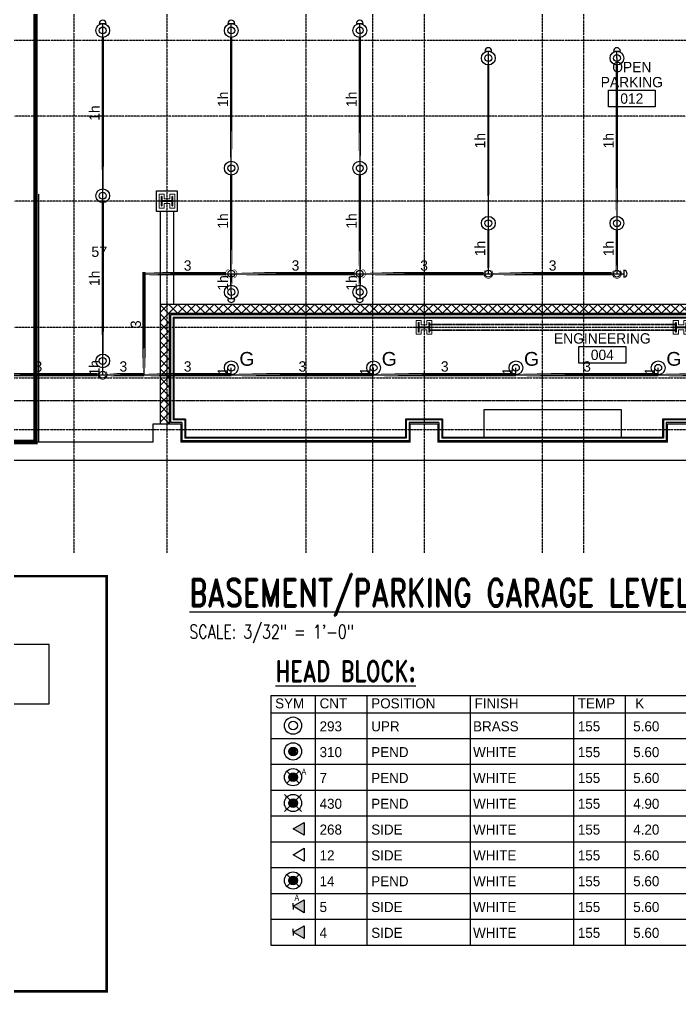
# Model space of a CAD drawing. Header units: inches. Extents: x -24247 to 247, y -491 to 2341.
# Drawn here: x -2261 to -1685, y -491 to 357 of the extents above; entities that cross this region are included whole.
import ezdxf
from ezdxf.enums import TextEntityAlignment as Align

# ---------------------------------------------------------------- set-up
doc = ezdxf.new("R2010")
doc.units = ezdxf.units.IN
doc.header["$LTSCALE"] = 0.3
doc.header["$MEASUREMENT"] = 0
for name, pattern in [('CENTER2', [1.125, 0.75, -0.125, 0.125, -0.125]), ('HIDDEN', [0.375, 0.25, -0.125]), ('HIDDEN2', [0.1875, 0.125, -0.0625]), ('PHANTOM2', [1.25, 0.625, -0.125, 0.125, -0.125, 0.125, -0.125])]:
    doc.linetypes.add(name, pattern=pattern)
for name, color, linetype in [('130451-00_X-FLR-00$0$A-Flor-Case', 8, 'Continuous'), ('A-Grid(SmallScale)', 11, 'CENTER2'), ('A-Site-Parking', 251, 'Continuous'), ('A-Site-Setback', 5, 'HIDDEN'), ('A-Tag-Rm(Scale)', 7, 'Continuous'), ('A-Wall-Full', 7, 'Continuous'), ('A-Wall-Hatch', 15, 'Continuous'), ('details', 7, 'Continuous'), ('HEADUP', 7, 'Continuous'), ('HYDR', 7, 'Continuous'), ('PIPEBL', 4, 'Continuous'), ('pipemn', 6, 'Continuous'), ('PIPESPC', 7, 'Continuous'), ('S-Foundation', 7, 'Continuous'), ('S-Structural Concrete', 4, 'Continuous'), ('S-Wall-CMU', 7, 'Continuous'), ('S-Wall-Hatch', 8, 'Continuous'), ('spk-cap', 7, 'Continuous'), ('spk-piperise', 7, 'Continuous'), ('TIDYPIPE', 7, 'Continuous')]:
    doc.layers.add(name, color=color, linetype=linetype)
for name, color, linetype, lineweight in [('A-Anno-Text', 7, 'Continuous', 25), ('A-Detl-Hatch', 1, 'Continuous', 18), ('A-Detl-Wide', 2, 'Continuous', 35), ('G-ANNO-TEXT', 7, 'Continuous', 0), ('S-Detl-Hatch', 1, 'Continuous', 18), ('S-Detl-Wide', 3, 'Continuous', 35)]:
    doc.layers.add(name, color=color, linetype=linetype, lineweight=lineweight)
doc.styles.add('Arial', font='arial.ttf')
doc.styles.add('BOLD', font='BOLD', dxfattribs={"width": 1.2})
doc.styles.add('G1DIM', font='arial.ttf')
doc.styles.add('LVR', font='lvr.shx', dxfattribs={"width": 0.8, "height": 10})
doc.styles.add('PDA1', font='ROMAND', dxfattribs={"width": 0.755})
doc.styles.add('PIPE', font='PIPE.SHX')

# ---------------------------------------------------------------- blocks, each defined once
blk = doc.blocks.new('Rm Tag')
blk.add_lwpolyline([(-0.2124, 0.0759), (0.2124, 0.0759), (0.2124, -0.0759), (-0.2124, -0.0759)], close=True)
for p in [(0, 0.2858), (0, 0.1493), (0, 0)]:
    blk.add_attdef('XXX', text='', height=0.0938).set_placement(p, align=Align.MIDDLE_CENTER)
blk = doc.blocks.new('*U19')
at = {"layer": 'A-Detl-Hatch'}
h = blk.add_hatch(dxfattribs=at)
h.set_pattern_fill('ANSI32', color=256, scale=6, style=0)
h.set_pattern_definition([(45, (0, -4.865), (-1.591, 1.591), []), (45, (1.0607, -4.865), (-1.591, 1.591), [])])
edge = h.paths.add_edge_path()
edge.add_line((3.98, -9.73), (3.98, -9.295))
edge.add_line((3.98, -9.295), (0.645, -9.295))
edge.add_arc((0.645, -8.795), 0.5, 180, 270, ccw=False)
edge.add_line((0.145, -8.795), (0.145, -0.935))
edge.add_arc((0.645, -0.935), 0.5, 90, 180, ccw=False)
edge.add_line((0.645, -0.435), (3.98, -0.435))
edge.add_line((3.98, -0.435), (3.98, 0))
edge.add_line((3.98, 0), (-3.98, 0))
edge.add_line((-3.98, 0), (-3.98, -0.435))
edge.add_line((-3.98, -0.435), (-0.645, -0.435))
edge.add_arc((-0.645, -0.935), 0.5, 0, 90, ccw=False)
edge.add_line((-0.145, -0.935), (-0.145, -8.795))
edge.add_arc((-0.645, -8.795), 0.5, -90, 0, ccw=False)
edge.add_line((-0.645, -9.295), (-3.98, -9.295))
edge.add_line((-3.98, -9.295), (-3.98, -9.73))
edge.add_line((-3.98, -9.73), (3.98, -9.73))
at = {"color": 0, "linetype": 'ByBlock'}
blk.add_lwpolyline([(3.98, -9.73), (3.98, -9.295), (0.645, -9.295, -0.4142136), (0.145, -8.795), (0.145, -0.935, -0.4142136), (0.645, -0.435), (3.98, -0.435), (3.98, 0), (-3.98, 0), (-3.98, -0.435), (-0.645, -0.435, -0.4142136), (-0.145, -0.935), (-0.145, -8.795, -0.4142136), (-0.645, -9.295), (-3.98, -9.295), (-3.98, -9.73)], format="xyb", close=True, dxfattribs=at)
blk = doc.blocks.new('W10X33')
at = {"layer": 'S-Detl-Hatch'}
blk.add_lwpolyline([(13773.78, -7310.28), (13773.78, -7305.84), (13769.95, -7305.84), (13769.95, -7300.98), (13773.78, -7300.98), (13773.78, -7296.55), (13761.82, -7296.55), (13761.82, -7300.98), (13765.66, -7300.98), (13765.66, -7305.84), (13761.82, -7305.84), (13761.82, -7310.28)], close=True, dxfattribs=at)
at = {"layer": 'A-Detl-Wide'}
blk.add_blockref('*U19', (13767.8, -7298.55), dxfattribs=at)
blk = doc.blocks.new('SPRIG1')
for radius in [6, 3]:
    blk.add_circle((0, 0), radius)
blk = doc.blocks.new('CAP')
blk.add_line((0, 3), (0, -3))
blk.add_arc((0, 0), 3, 270, 90)
blk = doc.blocks.new('rise')
blk.add_circle((0, 0), 3)
blk = doc.blocks.new('PIPESPC')
at = {"layer": 'PIPESPC', "style": 'PIPE', "width": 0.9}
blk.add_attdef('SIZE', text='', height=9, dxfattribs=at).set_placement((0, 4.02), align=Align.CENTER)
at = {"layer": 'PIPESPC', "style": 'PIPE', "flags": 1}
blk.add_attdef('SCHED', (25.3, 3.89), '', height=9, dxfattribs=at)
blk = doc.blocks.new('TIDYRUN')
at = {"const_width": 0.5}
blk.add_lwpolyline([(-2.83, 2.83, -2.414214), (-2.83, -2.83, -1.737895)], format="xyb", dxfattribs=at)
blk = doc.blocks.new('TIDYDROP')
at = {"const_width": 0.5}
for points in [[(-2.18, 3.82, 0.737034), (-2.18, -3.82)], [(2.18, 3.82, -0.737034), (2.18, -3.82)]]:
    blk.add_lwpolyline(points, format="xyb", dxfattribs=at)
blk = doc.blocks.new('HYDRAULIC-PLAKARD')
for p, q in [((167.64, 281.74), (-139.25, 281.74)), ((-139.25, 234.36), (-139.25, 281.74)), ((167.64, 234.36), (167.64, 281.74)), ((-139.25, 234.36), (167.64, 234.36)), ((11.35, 56.21), (78.96, 56.21))]:
    blk.add_line(p, q)
at = {"const_width": 2}
blk.add_lwpolyline([(-189.92, 336.33), (213.65, 336.33), (213.65, 4.81), (-189.92, 4.81)], close=True, dxfattribs=at)
at = {"style": 'BOLD'}
blk.add_text('HYDRAULIC DESIGN CRITERIA', height=12, dxfattribs=at).set_placement((-105.59, 295.41))
at = {"style": 'LVR', "width": 0.8}
for s, p in [('REMOTE AREA LOCATION:', (-113.49, 254.78)), ('HAZARD DESCRIPTION:', (-147.77, 194.99)), ('CALCULATED DENSITY:', (-149.16, 179.02)), ('     GPM/SF', (14.7, 179.02)), ('DESIGN AREA:', (-97.12, 163.18)), ('    SF', (21.52, 162.84)), ('MAX. AREA PER HEAD:', (-148.88, 132.89)), ('    SF', (21.52, 133.25)), ('# OF HEADS FLOWING:', (-153.16, 117.45)), ('K-FACTOR:', (-77.2, 102.49)), ('SPRINKLER DEMAND:', (-135.93, 77.84)), ('    GPM', (16.36, 77.84)), ('HOSE ALLOWANCE:', (-127.36, 62.7)), ('    GPM', (15.85, 62.02)), ('TOTAL SYSTEM DEMAND:', (-164.25, 46.56)), ('    GPM  W/    PSI REQUIRED ', (19.75, 45.21)), ('AT THE ', (17.2, 31.97))]:
    blk.add_text(s, height=8, dxfattribs=at).set_placement(p)
for tag, p in [('___________', (44.43, 254.66)), ('__', (20.25, 193.81)), ('.__', (19.5, 178.31)), ('____', (19.5, 162.68)), ('__', (18.75, 132.31)), ('__', (19.07, 118.27)), ('__', (19.5, 101.93)), ('___', (16.38, 77.06)), ('___', (16.91, 61.27)), ('____', (16.5, 45.18)), ('__', (99.02, 45.63)), ('____', (70.2, 31.82))]:
    blk.add_attdef(tag, p, '', height=8, dxfattribs=at)

msp = doc.modelspace()

# ---------------------------------------------------------------- hatches: boundary and pattern name
at = {"layer": 'S-Wall-Hatch'}
h = msp.add_hatch(dxfattribs=at)
h.set_pattern_fill('ANSI37', color=256, scale=45, style=0)
h.set_pattern_definition([(45, (315.5006, 9197.75), (-3.9774756, 3.9774756), []), (135, (315.5006, 9197.75), (-3.9774756, -3.9774756), [])])
h.paths.add_polyline_path([(-2130, 101), (-1546, 101), (-1546, 85), (-1538, 85), (-1538, 109), (-2138, 109), (-2138, 25), (-2130, 25)])
h.paths.add_polyline_path([(-2130, 25), (-2138, 25), (-2138, 5), (-2130, 5)])
h.paths.add_polyline_path([(-1538, 9), (-1546, 9), (-1546, -11), (-1538, -11)])

# ---------------------------------------------------------------- linework, layer by layer
at = {"layer": '130451-00_X-FLR-00$0$A-Flor-Case'}
msp.add_lwpolyline([(-1856, 17.12), (-1856, -6.88), (-1736, -6.88), (-1736, 17.12)], close=True, dxfattribs=at)
at = {"layer": 'A-Grid(SmallScale)'}
for p, q in [((-2213, 1771.74), (-2213, -107.53)), ((-2132, 1771.74), (-2132, -107.53)), ((-2011, 1771.74), (-2011, -107.53)), ((-1953, 1771.74), (-1953, -107.53)), ((-1908, 1771.74), (-1908, -107.53)), ((-1805, 1771.74), (-1805, -107.53)), ((-1769, 1753.38), (-1769, -107.53)), ((226, 339), (-3565.19, 339)), ((228, 273), (-3580, 273)), ((228, 199), (-3580, 199)), ((228, 89), (-3580, 89)), ((-3580, 45), (228, 45)), ((-3580, 0), (228, 0))]:
    msp.add_line(p, q, dxfattribs=at)
at = {"layer": 'A-Site-Parking'}
msp.add_line((-2244, 205), (-2244, -11), dxfattribs=at)
for points in [[(-2138, 190), (-2138, 109)], [(-2126, 109), (-2126, 190)]]:
    msp.add_lwpolyline(points, dxfattribs=at)
at = {"layer": 'A-Site-Setback'}
msp.add_lwpolyline([(-3368, 1467.95), (-92.22, 857.37, 0.002374), (40, 833.37), (40, 25), (-2900, 25, 0.00067), (-2984.09, 24.89, 0.001041), (-3368, 23.49), (-3368, 827.74), (-3368, 1467.95)], format="xyb", dxfattribs=at)
at = {"layer": 'A-Wall-Full'}
for p, q in [((-1550.13, 96.88), (-2125.88, 96.88)), ((-2125.88, 96.88), (-2125.88, 9.12)), ((-2115.88, 9.12), (-2125.88, 9.12)), ((-2115.88, 9.12), (-2115.88, -6.88)), ((-1891.88, 9.12), (-1924.13, 9.12)), ((-1924.13, 9.12), (-1924.13, -6.88)), ((-1891.88, 9.12), (-1891.88, -6.88)), ((-1667.88, 9.12), (-1700.13, 9.12)), ((-1700.13, 9.12), (-1700.13, -6.88)), ((-1924.13, -6.88), (-2115.88, -6.88)), ((-1700.13, -6.88), (-1891.88, -6.88))]:
    msp.add_line(p, q, dxfattribs=at)
at = {"layer": 'A-Wall-Hatch'}
for p, q in [((-1547, 100), (-2129, 100)), ((-2129, 100), (-2129, 6)), ((-1549.5, 97.5), (-2126.5, 97.5)), ((-2126.5, 97.5), (-2126.5, 8.5)), ((-2116.5, 8.5), (-2126.5, 8.5)), ((-2116.5, 8.5), (-2116.5, -7.5)), ((-1892.5, 8.5), (-1923.5, 8.5)), ((-1923.5, 8.5), (-1923.5, -7.5)), ((-1892.5, 8.5), (-1892.5, -7.5)), ((-1668.5, 8.5), (-1699.5, 8.5)), ((-1699.5, 8.5), (-1699.5, -7.5)), ((-2119, 6), (-2129, 6)), ((-2119, 6), (-2119, -10)), ((-1895, 6), (-1921, 6)), ((-1921, 6), (-1921, -10)), ((-1895, 6), (-1895, -10)), ((-1671, 6), (-1697, 6)), ((-1697, 6), (-1697, -10)), ((-1923.5, -7.5), (-2116.5, -7.5)), ((-1699.5, -7.5), (-1892.5, -7.5)), ((-1921, -10), (-2119, -10)), ((-1697, -10), (-1895, -10))]:
    msp.add_line(p, q, dxfattribs=at)
at = {"layer": 'details'}
for p, q in [((-2041.53, -231.83), (-1621.53, -231.83)), ((-2041.53, -231.83), (-2041.53, -246.83)), ((-2002.78, -231.83), (-2002.78, -246.83)), ((-1957.78, -231.83), (-1957.78, -246.83)), ((-1867.78, -231.83), (-1867.78, -246.83)), ((-1777.78, -231.83), (-1777.78, -246.83)), ((-1732.78, -231.83), (-1732.78, -246.83)), ((-2041.53, -246.83), (-1621.53, -246.83)), ((-2041.53, -246.83), (-2041.53, -269.33)), ((-2002.78, -246.83), (-2002.78, -269.33)), ((-1957.78, -246.83), (-1957.78, -269.33)), ((-1867.78, -246.83), (-1867.78, -269.33)), ((-1777.78, -246.83), (-1777.78, -269.33)), ((-1732.78, -246.83), (-1732.78, -269.33)), ((-2041.53, -269.33), (-1621.53, -269.33)), ((-2041.53, -269.33), (-2041.53, -291.83)), ((-2002.78, -269.33), (-2002.78, -291.83)), ((-1957.78, -269.33), (-1957.78, -291.83)), ((-1867.78, -269.33), (-1867.78, -291.83)), ((-1777.78, -269.33), (-1777.78, -291.83)), ((-1732.78, -269.33), (-1732.78, -291.83)), ((-2041.53, -291.83), (-1621.53, -291.83)), ((-2041.53, -291.83), (-2041.53, -314.33)), ((-2002.78, -291.83), (-2002.78, -314.33)), ((-1957.78, -291.83), (-1957.78, -314.33)), ((-1867.78, -291.83), (-1867.78, -314.33)), ((-1777.78, -291.83), (-1777.78, -314.33)), ((-1732.78, -291.83), (-1732.78, -314.33)), ((-2016.85, -308.38), (-2027.46, -297.78)), ((-2027.46, -308.38), (-2016.85, -297.78)), ((-2041.53, -314.33), (-1621.53, -314.33)), ((-2041.53, -314.33), (-2041.53, -336.83)), ((-2029.66, -333.08), (-2014.66, -318.08)), ((-2014.66, -333.08), (-2029.66, -318.08)), ((-2002.78, -314.33), (-2002.78, -336.83)), ((-1957.78, -314.33), (-1957.78, -336.83)), ((-1867.78, -314.33), (-1867.78, -336.83)), ((-1777.78, -314.33), (-1777.78, -336.83)), ((-1732.78, -314.33), (-1732.78, -336.83)), ((-2041.53, -336.83), (-1621.53, -336.83)), ((-2041.53, -336.83), (-2041.53, -359.33)), ((-2002.78, -336.83), (-2002.78, -359.33)), ((-1957.78, -336.83), (-1957.78, -359.33)), ((-1867.78, -336.83), (-1867.78, -359.33)), ((-1777.78, -336.83), (-1777.78, -359.33)), ((-1732.78, -336.83), (-1732.78, -359.33)), ((-2022.16, -348.08), (-2012.42, -342.45)), ((-2012.42, -342.45), (-2012.42, -353.7)), ((-2012.42, -353.7), (-2022.16, -348.08)), ((-2041.53, -359.33), (-1621.53, -359.33)), ((-2041.53, -359.33), (-2041.53, -381.83)), ((-2002.78, -359.33), (-2002.78, -381.83)), ((-1957.78, -359.33), (-1957.78, -381.83)), ((-1867.78, -359.33), (-1867.78, -381.83)), ((-1777.78, -359.33), (-1777.78, -381.83)), ((-1732.78, -359.33), (-1732.78, -381.83)), ((-2022.16, -370.58), (-2012.42, -364.95)), ((-2012.42, -376.2), (-2022.16, -370.58)), ((-2012.42, -364.95), (-2012.42, -376.2)), ((-2041.53, -381.83), (-1621.53, -381.83)), ((-2041.53, -381.83), (-2041.53, -404.33)), ((-2027.46, -398.38), (-2016.85, -387.78)), ((-2016.85, -398.38), (-2027.46, -387.78)), ((-2002.78, -381.83), (-2002.78, -404.33)), ((-1957.78, -381.83), (-1957.78, -404.33)), ((-1867.78, -381.83), (-1867.78, -404.33)), ((-1777.78, -381.83), (-1777.78, -404.33)), ((-1732.78, -381.83), (-1732.78, -404.33)), ((-2041.53, -404.33), (-1621.53, -404.33)), ((-2041.53, -404.33), (-2041.53, -426.83)), ((-2002.78, -404.33), (-2002.78, -426.83)), ((-1957.78, -404.33), (-1957.78, -426.83)), ((-1867.78, -404.33), (-1867.78, -426.83)), ((-1777.78, -404.33), (-1777.78, -426.83)), ((-1732.78, -404.33), (-1732.78, -426.83)), ((-2022.16, -415.58), (-2012.42, -409.95)), ((-2022.16, -415.58), (-2022.16, -412.78)), ((-2012.42, -409.95), (-2012.42, -421.2)), ((-2022.16, -415.58), (-2022.16, -418.38)), ((-2012.42, -421.2), (-2022.16, -415.58)), ((-2041.53, -426.83), (-1621.53, -426.83)), ((-2041.53, -426.83), (-2041.53, -449.33)), ((-2022.16, -438.08), (-2012.42, -432.45)), ((-2012.42, -432.45), (-2012.42, -443.7)), ((-2002.78, -426.83), (-2002.78, -449.33)), ((-1957.78, -426.83), (-1957.78, -449.33)), ((-1867.78, -426.83), (-1867.78, -449.33)), ((-1777.78, -426.83), (-1777.78, -449.33)), ((-1732.78, -426.83), (-1732.78, -449.33)), ((-2022.16, -438.08), (-2022.16, -435.28)), ((-2022.16, -438.08), (-2022.16, -440.88)), ((-2012.42, -443.7), (-2022.16, -438.08)), ((-2041.53, -449.33), (-1621.53, -449.33))]:
    msp.add_line(p, q, dxfattribs=at)
for centre, radius in [((-2022.16, -258.08), 7.5), ((-2022.16, -258.08), 3.75), ((-2022.16, -280.58), 7.5), ((-2022.16, -280.58), 3.75), ((-2022.16, -303.08), 7.5), ((-2022.16, -303.08), 3.75), ((-2022.16, -325.58), 7.5), ((-2022.16, -325.58), 3.75), ((-2022.16, -393.08), 7.5), ((-2022.16, -393.08), 3.75)]:
    msp.add_circle(centre, radius, dxfattribs=at)
for points in [[(-2022.14, -276.86), (-2025.33, -282.57), (-2025.43, -278.88)], [(-2022.14, -276.86), (-2025.28, -282.57), (-2019.01, -282.57)], [(-2019.01, -282.57), (-2022.14, -276.86), (-2018.9, -278.74)], [(-2019.01, -282.57), (-2025.33, -282.57), (-2022.14, -284.3)], [(-2022.16, -303.08), (-2025.91, -303.08), (-2024.76, -300.49)], [(-2022.16, -303.08), (-2025.91, -303.08), (-2024.76, -305.66)], [(-2022.16, -303.08), (-2022.16, -299.33), (-2024.81, -300.4)], [(-2022.16, -303.08), (-2022.16, -306.83), (-2024.81, -305.76)], [(-2022.16, -303.08), (-2022.16, -299.33), (-2019.51, -300.4)], [(-2022.16, -303.08), (-2018.41, -303.08), (-2019.56, -300.49)], [(-2022.16, -303.08), (-2022.16, -306.83), (-2019.51, -305.76)], [(-2022.16, -303.08), (-2018.41, -303.08), (-2019.56, -305.66)], [(-2022.16, -325.58), (-2022.16, -321.83), (-2024.81, -322.9)], [(-2022.16, -325.58), (-2022.16, -321.83), (-2019.51, -322.9)], [(-2022.16, -325.58), (-2025.91, -325.58), (-2024.76, -322.99)], [(-2022.16, -325.58), (-2025.91, -325.58), (-2024.76, -328.16)], [(-2022.16, -325.58), (-2022.16, -329.33), (-2024.81, -328.26)], [(-2022.16, -325.58), (-2018.41, -325.58), (-2019.56, -322.99)], [(-2022.16, -325.58), (-2018.41, -325.58), (-2019.56, -328.16)], [(-2022.16, -325.58), (-2022.16, -329.33), (-2019.51, -328.26)], [(-2012.42, -353.7), (-2022.16, -348.08), (-2012.42, -342.45)], [(-2022.16, -393.08), (-2022.16, -389.33), (-2024.81, -390.4)], [(-2022.16, -393.08), (-2022.16, -389.33), (-2019.51, -390.4)], [(-2022.16, -393.08), (-2025.91, -393.08), (-2024.76, -390.49)], [(-2022.16, -393.08), (-2025.91, -393.08), (-2024.76, -395.66)], [(-2022.16, -393.08), (-2022.16, -396.83), (-2024.81, -395.76)], [(-2022.16, -393.08), (-2018.41, -393.08), (-2019.56, -390.49)], [(-2022.16, -393.08), (-2018.41, -393.08), (-2019.56, -395.66)], [(-2022.16, -393.08), (-2022.16, -396.83), (-2019.51, -395.76)], [(-2012.42, -421.2), (-2022.16, -415.58), (-2012.42, -409.95)], [(-2012.42, -443.7), (-2022.16, -438.08), (-2012.42, -432.45)]]:
    msp.add_solid(points, dxfattribs=at)
at = {"layer": 'HYDR', "linetype": 'PHANTOM2', "const_width": 4}
msp.add_lwpolyline([(-2848.37, -11), (-2848.37, 208), (-2861, 208), (-2861, 500.82), (-2736, 500.82), (-2734, 456.87), (-2334, 457), (-2334, 431.35), (-2246.54, 431.35), (-2246.53, -11), (-2848.37, -11)], dxfattribs=at)
at = {"layer": 'PIPEBL', "color": 1}
for p, q in [((-2188, 347.74), (-2188, 353.74)), ((-2188, 203.74), (-2188, 347.74)), ((-2076, 347.74), (-2076, 353.74)), ((-2076, 227.74), (-2076, 347.74)), ((-1964, 347.74), (-1964, 353.74)), ((-1964, 347.74), (-1964, 227.74)), ((-1852, 323.74), (-1852, 329.74)), ((-1852, 179.74), (-1852, 323.74)), ((-1740, 323.74), (-1740, 329.74)), ((-1740, 323.74), (-1740, 179.74)), ((-2076, 135.74), (-2076, 227.74)), ((-1964, 227.74), (-1964, 135.74)), ((-2188, 59.74), (-2188, 203.74)), ((-1852, 135.74), (-1852, 179.74)), ((-1740, 179.74), (-1740, 135.74)), ((-2076, 119.74), (-2076, 135.74)), ((-1964, 135.74), (-1964, 119.74)), ((-2076, 119.74), (-2076, 113.74)), ((-1964, 119.74), (-1964, 113.74)), ((-2188, 47.74), (-2188, 59.74)), ((-2076, 47.74), (-2076, 53.74)), ((-1952, 47.74), (-1952, 53.74)), ((-1828, 47.74), (-1828, 53.74)), ((-1704, 47.74), (-1704, 53.74))]:
    msp.add_line(p, q, dxfattribs=at)
at = {"layer": 'pipemn', "color": 1}
for p, q in [((-2152, 47.74), (-2152, 135.74)), ((-2152, 135.74), (-2076, 135.74)), ((-2076, 135.74), (-1964, 135.74)), ((-1964, 135.74), (-1852, 135.74)), ((-1852, 135.74), (-1740, 135.74)), ((-1740, 135.74), (-1734, 135.74)), ((-2300, 47.74), (-2188, 47.74)), ((-2188, 47.74), (-2152, 47.74)), ((-2152, 47.74), (-2076, 47.74)), ((-2076, 47.74), (-1952, 47.74)), ((-1952, 47.74), (-1828, 47.74)), ((-1828, 47.74), (-1704, 47.74)), ((-1704, 47.74), (-1580, 47.74))]:
    msp.add_line(p, q, dxfattribs=at)
at = {"layer": 'S-Detl-Wide', "linetype": 'HIDDEN2'}
for p, q in [((-1688.87, 91.5), (-1903.14, 91.5)), ((-1688.87, 86.5), (-1903.14, 86.5))]:
    msp.add_line(p, q, dxfattribs=at)
at = {"layer": 'S-Foundation'}
for p, q in [((-2144, -11), (-2344, -11)), ((-1920, -11), (-2120, -11)), ((-1696, -11), (-1896, -11)), ((15.5, -27), (-3363.5, -27))]:
    msp.add_line(p, q, dxfattribs=at)
for points in [[(-2144, -11), (-2144, 5), (-2120, 5), (-2120, -11)], [(-1920, -11), (-1920, 5), (-1896, 5), (-1896, -11)], [(-1696, -11), (-1696, 5), (-1672, 5), (-1672, -11)]]:
    msp.add_lwpolyline(points, dxfattribs=at)
at = {"layer": 'S-Structural Concrete'}
msp.add_lwpolyline([(-2141, 208), (-2123, 208), (-2123, 190), (-2141, 190)], close=True, dxfattribs=at)
at = {"layer": 'S-Wall-CMU'}
for p, q in [((-1538, 109), (-2138, 109)), ((-2138, 109), (-2138, 5)), ((-1546, 101), (-2130, 101)), ((-2130, 101), (-2130, 5))]:
    msp.add_line(p, q, dxfattribs=at)
at = {"layer": 'TIDYPIPE', "color": 7}
for points, const_width in [([(-2188, 209.74), (-2188, 341.74)], 2), ([(-2076, 233.74), (-2076, 341.74)], 2), ([(-1964, 233.74), (-1964, 341.74)], 2), ([(-1852, 185.74), (-1852, 317.74)], 2), ([(-1740, 185.74), (-1740, 317.74)], 2), ([(-2076, 135.74), (-2076, 221.74)], 2), ([(-1964, 135.74), (-1964, 221.74)], 2), ([(-2188, 65.74), (-2188, 197.74)], 2), ([(-1852, 135.74), (-1852, 173.74)], 2), ([(-1740, 135.74), (-1740, 173.74)], 2), ([(-2153.5, 135.74), (-2080.5, 135.74)], 3), ([(-2152, 47.74), (-2152, 137.24)], 3), ([(-2076, 125.74), (-2076, 135.74)], 2), ([(-2071.5, 135.74), (-1968.5, 135.74)], 3), ([(-1964, 125.74), (-1964, 135.74)], 2), ([(-1959.5, 135.74), (-1856.5, 135.74)], 3), ([(-1847.5, 135.74), (-1744.5, 135.74)], 3), ([(-2295.5, 47.74), (-2192.5, 47.74)], 3), ([(-2183.5, 47.74), (-2152, 47.74)], 3), ([(-2152, 47.74), (-2076, 47.74)], 3), ([(-2076, 47.74), (-1952, 47.74)], 3), ([(-1952, 47.74), (-1828, 47.74)], 3), ([(-1828, 47.74), (-1704, 47.74)], 3), ([(-1704, 47.74), (-1580, 47.74)], 3)]:
    msp.add_lwpolyline(points, close=True, dxfattribs=dict(at, const_width=const_width))

# ---------------------------------------------------------------- block references
at = {"rotation": 90}
for p in [(-9435.41, -13568.8), (-9211.41, -13678.8), (-8987.41, -13678.8)]:
    msp.add_blockref('W10X33', p, dxfattribs=at)
at = {"layer": 'A-Tag-Rm(Scale)'}
ref = msp.add_blockref('Rm Tag', (-1727, 288.41), dxfattribs=dict(at, xscale=96, yscale=96, zscale=96))
ref.add_attrib('XXX', 'OPEN', dxfattribs={"layer": '0', "height": 9}).set_placement((-1727, 315.85), align=Align.MIDDLE_CENTER)
ref.add_attrib('XXX', 'PARKING', dxfattribs={"layer": '0', "height": 9}).set_placement((-1727, 302.74), align=Align.MIDDLE_CENTER)
ref.add_attrib('XXX', '012', dxfattribs={"layer": '0', "height": 9}).set_placement((-1727, 288.41), align=Align.MIDDLE_CENTER)
ref = msp.add_blockref('Rm Tag', (-1752.68, 65.05), dxfattribs=dict(at, xscale=96, yscale=96, zscale=96))
ref.add_attrib('XXX', 'ENGINEERING', dxfattribs={"layer": '0', "height": 9}).set_placement((-1752.68, 79.38), align=Align.MIDDLE_CENTER)
ref.add_attrib('XXX', '004', dxfattribs={"layer": '0', "height": 9}).set_placement((-1752.68, 65.05), align=Align.MIDDLE_CENTER)
at = {"layer": 'details', "ltscale": 2}
ref = msp.add_blockref('HYDRAULIC-PLAKARD', (-2417.72, -494.89), dxfattribs=dict(at, xscale=1.091474999999264, yscale=1.091474999999264, zscale=1.091474999999264))
ref.add_attrib('____', 'BASE OF RISER', (-2341.09, -460.16), dxfattribs={"layer": '0', "height": 8.7318, "style": 'LVR', "width": 0.8})
ref.add_attrib('__', '23', (-2396.9, -365.81), dxfattribs={"layer": '0', "height": 8.732, "style": 'LVR', "width": 0.8})
ref.add_attrib('__', '5.60', (-2396.43, -383.64), dxfattribs={"layer": '0', "height": 8.732, "style": 'LVR', "width": 0.8})
ref.add_attrib('____', '656', (-2399.71, -445.58), dxfattribs={"layer": '0', "height": 8.732, "style": 'LVR', "width": 0.8})
ref.add_attrib('___', '250', (-2399.26, -428.02), dxfattribs={"layer": '0', "height": 8.732, "style": 'LVR', "width": 0.8})
ref.add_attrib('___', '406', (-2399.84, -410.79), dxfattribs={"layer": '0', "height": 8.732, "style": 'LVR', "width": 0.8})
ref.add_attrib('__', '66.4', (-2323.53, -445.3), dxfattribs={"layer": '0', "height": 8.732, "style": 'LVR', "width": 0.8})
ref.add_attrib('___________', ' REMOTE AREA #4', (-2393.97, -216.94), dxfattribs={"layer": '0', "height": 8.7318, "style": 'LVR', "width": 0.8})
ref.add_attrib('__', '110', (-2397.25, -350.48), dxfattribs={"layer": '0', "height": 8.732, "style": 'LVR', "width": 0.8})
ref.add_attrib('____', '1950', (-2396.43, -317.33), dxfattribs={"layer": '0', "height": 8.732, "style": 'LVR', "width": 0.8})
ref.add_attrib('.__', '.15', (-2396.43, -300.27), dxfattribs={"layer": '0', "height": 8.732, "style": 'LVR', "width": 0.8})
ref.add_attrib('__', 'ORD.HAZ.GR1', (-2395.61, -283.36), dxfattribs={"layer": '0', "height": 8.7318, "style": 'LVR', "width": 0.8})
at = {"layer": 'HEADUP'}
for p in [(-2188, 347.74), (-2076, 347.74), (-1964, 347.74), (-1852, 323.74), (-1740, 323.74), (-2076, 227.74), (-1964, 227.74), (-2188, 203.74), (-1852, 179.74), (-1740, 179.74), (-2076, 119.74), (-1964, 119.74), (-2188, 59.74), (-2076, 53.74), (-1952, 53.74), (-1828, 53.74), (-1704, 53.74)]:
    msp.add_blockref('SPRIG1', p, dxfattribs=at)
at = {"layer": 'PIPESPC'}
ref = msp.add_blockref('PIPESPC', (-2076, 287.74), dxfattribs=dict(at, rotation=90))
ref.add_attrib('SIZE', '1h', dxfattribs={"color": 0, "height": 9, "rotation": 90, "style": 'PIPE'}).set_placement((-2076, 287.74), align=Align.BOTTOM_CENTER)
ref = msp.add_blockref('PIPESPC', (-1964, 287.74), dxfattribs=dict(at, rotation=90))
ref.add_attrib('SIZE', '1h', dxfattribs={"color": 0, "height": 9, "rotation": 90, "style": 'PIPE'}).set_placement((-1964, 287.74), align=Align.BOTTOM_CENTER)
ref = msp.add_blockref('PIPESPC', (-2188, 275.74), dxfattribs=dict(at, rotation=90))
ref.add_attrib('SIZE', '1h', dxfattribs={"color": 0, "height": 9, "rotation": 90, "style": 'PIPE'}).set_placement((-2188, 275.74), align=Align.BOTTOM_CENTER)
ref = msp.add_blockref('PIPESPC', (-1852, 251.74), dxfattribs=dict(at, rotation=90))
ref.add_attrib('SIZE', '1h', dxfattribs={"color": 0, "height": 9, "rotation": 90, "style": 'PIPE'}).set_placement((-1852, 251.74), align=Align.BOTTOM_CENTER)
ref = msp.add_blockref('PIPESPC', (-1740, 251.74), dxfattribs=dict(at, rotation=90))
ref.add_attrib('SIZE', '1h', dxfattribs={"color": 0, "height": 9, "rotation": 90, "style": 'PIPE'}).set_placement((-1740, 251.74), align=Align.BOTTOM_CENTER)
ref = msp.add_blockref('PIPESPC', (-2076, 181.74), dxfattribs=dict(at, rotation=90))
ref.add_attrib('SIZE', '1h', dxfattribs={"color": 0, "height": 9, "rotation": 90, "style": 'PIPE'}).set_placement((-2076, 181.74), align=Align.BOTTOM_CENTER)
ref = msp.add_blockref('PIPESPC', (-1964, 181.74), dxfattribs=dict(at, rotation=90))
ref.add_attrib('SIZE', '1h', dxfattribs={"color": 0, "height": 9, "rotation": 90, "style": 'PIPE'}).set_placement((-1964, 181.74), align=Align.BOTTOM_CENTER)
ref = msp.add_blockref('PIPESPC', (-1852, 157.74), dxfattribs=dict(at, rotation=90))
ref.add_attrib('SIZE', '1h', dxfattribs={"color": 0, "height": 9, "rotation": 90, "style": 'PIPE'}).set_placement((-1852, 157.74), align=Align.BOTTOM_CENTER)
ref = msp.add_blockref('PIPESPC', (-1740, 157.74), dxfattribs=dict(at, rotation=90))
ref.add_attrib('SIZE', '1h', dxfattribs={"color": 0, "height": 9, "rotation": 90, "style": 'PIPE'}).set_placement((-1740, 157.74), align=Align.BOTTOM_CENTER)
ref = msp.add_blockref('PIPESPC', (-2114, 135.74), dxfattribs=at)
ref.add_attrib('SIZE', '3', dxfattribs={"color": 0, "height": 9, "style": 'PIPE'}).set_placement((-2114, 135.74), align=Align.BOTTOM_CENTER)
ref = msp.add_blockref('PIPESPC', (-2020, 135.74), dxfattribs=at)
ref.add_attrib('SIZE', '3', dxfattribs={"color": 0, "height": 9, "style": 'PIPE'}).set_placement((-2020, 135.74), align=Align.BOTTOM_CENTER)
ref = msp.add_blockref('PIPESPC', (-1908, 135.74), dxfattribs=at)
ref.add_attrib('SIZE', '3', dxfattribs={"color": 0, "height": 9, "style": 'PIPE'}).set_placement((-1908, 135.74), align=Align.BOTTOM_CENTER)
ref = msp.add_blockref('PIPESPC', (-1796, 135.74), dxfattribs=at)
ref.add_attrib('SIZE', '3', dxfattribs={"color": 0, "height": 9, "style": 'PIPE'}).set_placement((-1796, 135.74), align=Align.BOTTOM_CENTER)
ref = msp.add_blockref('PIPESPC', (-2188, 131.74), dxfattribs=dict(at, rotation=90))
ref.add_attrib('SIZE', '1h', dxfattribs={"color": 0, "height": 9, "rotation": 90, "style": 'PIPE'}).set_placement((-2188, 131.74), align=Align.BOTTOM_CENTER)
ref = msp.add_blockref('PIPESPC', (-2076, 127.74), dxfattribs=dict(at, rotation=90))
ref.add_attrib('SIZE', '1h', dxfattribs={"color": 0, "height": 9, "rotation": 90, "style": 'PIPE'}).set_placement((-2076, 127.74), align=Align.BOTTOM_CENTER)
ref = msp.add_blockref('PIPESPC', (-1964, 127.74), dxfattribs=dict(at, rotation=90))
ref.add_attrib('SIZE', '1h', dxfattribs={"color": 0, "height": 9, "rotation": 90, "style": 'PIPE'}).set_placement((-1964, 127.74), align=Align.BOTTOM_CENTER)
ref = msp.add_blockref('PIPESPC', (-2152, 91.74), dxfattribs=dict(at, rotation=90))
ref.add_attrib('SIZE', '3', dxfattribs={"color": 0, "height": 9, "rotation": 90, "style": 'PIPE'}).set_placement((-2152, 91.74), align=Align.BOTTOM_CENTER)
ref = msp.add_blockref('PIPESPC', (-2244, 47.74), dxfattribs=at)
ref.add_attrib('SIZE', '3', dxfattribs={"color": 0, "height": 9, "style": 'PIPE'}).set_placement((-2244, 47.74), align=Align.BOTTOM_CENTER)
ref = msp.add_blockref('PIPESPC', (-2188, 53.74), dxfattribs=dict(at, rotation=90))
ref.add_attrib('SIZE', '1h', dxfattribs={"color": 0, "height": 9, "rotation": 90, "style": 'PIPE'}).set_placement((-2188, 53.74), align=Align.BOTTOM_CENTER)
ref = msp.add_blockref('PIPESPC', (-2170, 47.74), dxfattribs=at)
ref.add_attrib('SIZE', '3', dxfattribs={"color": 0, "height": 9, "style": 'PIPE'}).set_placement((-2170, 47.74), align=Align.BOTTOM_CENTER)
ref = msp.add_blockref('PIPESPC', (-2114, 47.74), dxfattribs=at)
ref.add_attrib('SIZE', '3', dxfattribs={"color": 0, "height": 9, "style": 'PIPE'}).set_placement((-2114, 47.74), align=Align.BOTTOM_CENTER)
ref = msp.add_blockref('PIPESPC', (-2014, 47.74), dxfattribs=at)
ref.add_attrib('SIZE', '3', dxfattribs={"color": 0, "height": 9, "style": 'PIPE'}).set_placement((-2014, 47.74), align=Align.BOTTOM_CENTER)
ref = msp.add_blockref('PIPESPC', (-1890, 47.74), dxfattribs=at)
ref.add_attrib('SIZE', '3', dxfattribs={"color": 0, "height": 9, "style": 'PIPE'}).set_placement((-1890, 47.74), align=Align.BOTTOM_CENTER)
ref = msp.add_blockref('PIPESPC', (-1766, 47.74), dxfattribs=at)
ref.add_attrib('SIZE', '3', dxfattribs={"color": 0, "height": 9, "style": 'PIPE'}).set_placement((-1766, 47.74), align=Align.BOTTOM_CENTER)
ref = msp.add_blockref('PIPESPC', (-2076, 50.74), dxfattribs=dict(at, rotation=90))
ref.add_attrib('SIZE', '1', dxfattribs={"color": 0, "height": 9, "rotation": 90, "style": 'PIPE'}).set_placement((-2076, 50.74), align=Align.BOTTOM_CENTER)
ref = msp.add_blockref('PIPESPC', (-1952, 50.74), dxfattribs=dict(at, rotation=90))
ref.add_attrib('SIZE', '1', dxfattribs={"color": 0, "height": 9, "rotation": 90, "style": 'PIPE'}).set_placement((-1952, 50.74), align=Align.BOTTOM_CENTER)
ref = msp.add_blockref('PIPESPC', (-1828, 50.74), dxfattribs=dict(at, rotation=90))
ref.add_attrib('SIZE', '1', dxfattribs={"color": 0, "height": 9, "rotation": 90, "style": 'PIPE'}).set_placement((-1828, 50.74), align=Align.BOTTOM_CENTER)
ref = msp.add_blockref('PIPESPC', (-1704, 50.74), dxfattribs=dict(at, rotation=90))
ref.add_attrib('SIZE', '1', dxfattribs={"color": 0, "height": 9, "rotation": 90, "style": 'PIPE'}).set_placement((-1704, 50.74), align=Align.BOTTOM_CENTER)
at = {"layer": 'spk-cap'}
for p, rotation in [((-2188, 353.74), 90.00000000002773), ((-2076, 353.74), 90.00000000002773), ((-1964, 353.74), 90.00000000002773), ((-1852, 329.74), 90.00000000002773), ((-1740, 329.74), 90.00000000002773), ((-2076, 113.74), 270.0000000000834), ((-1964, 113.74), 270.0000000000834)]:
    msp.add_blockref('CAP', p, dxfattribs=dict(at, rotation=rotation))
msp.add_blockref('CAP', (-1734, 135.74), dxfattribs=at)
at = {"layer": 'spk-piperise'}
for p in [(-2076, 135.74), (-1964, 135.74), (-1852, 135.74), (-1740, 135.74)]:
    msp.add_blockref('rise', p, dxfattribs=at)
at = {"layer": 'spk-piperise', "rotation": 180.0000000000555}
msp.add_blockref('rise', (-2188, 47.74), dxfattribs=at)
at = {"layer": 'TIDYPIPE'}
for name, p, rotation in [('TIDYDROP', (-2076, 135.74), 180), ('TIDYDROP', (-1964, 135.74), 179.9999999999999), ('TIDYRUN', (-1852, 135.74), 270), ('TIDYRUN', (-1740, 135.74), 270), ('TIDYRUN', (-2188, 47.74), 270)]:
    msp.add_blockref(name, p, dxfattribs=dict(at, rotation=rotation))

# ---------------------------------------------------------------- texts
at = {"layer": 'A-Anno-Text', "color": 2, "insert": (-2190.95, 154.86), "char_height": 9, "width": 19.7484, "attachment_point": 5, "style": 'G1DIM'}
msp.add_mtext('57', dxfattribs=at)
at = {"layer": 'details', "color": 7, "style": 'PDA1', "width": 0.755}
msp.add_text('%%UHEAD BLOCK:', height=18, dxfattribs=at).set_placement((-2037.5, -210.68), align=Align.MIDDLE_LEFT)
at = {"layer": 'details'}
for s, p in [('SYM', (-2037.78, -243.08)), ('CNT', (-1999.03, -243.08)), ('POSITION', (-1954.03, -243.08)), ('FINISH', (-1864.03, -243.08)), ('TEMP', (-1774.03, -243.08)), ('K', (-1724.03, -243.08)), ('293', (-1999.03, -263.08)), ('UPR', (-1954.03, -263.08)), ('BRASS', (-1865.28, -263.08)), ('155', (-1774.03, -263.08)), (' 5.60', (-1729.03, -263.08)), ('310', (-1999.03, -285.58)), ('PEND', (-1954.03, -285.58)), ('WHITE', (-1865.28, -285.58)), ('155', (-1774.03, -285.58)), (' 5.60', (-1729.03, -285.58)), ('7', (-1999.03, -308.08)), ('PEND', (-1954.03, -308.08)), ('WHITE', (-1865.28, -308.08)), ('155', (-1774.03, -308.08)), (' 5.60', (-1729.03, -308.08)), ('430', (-1999.03, -330.58)), ('PEND', (-1954.03, -330.58)), ('WHITE', (-1865.28, -330.58)), ('155', (-1774.03, -330.58)), (' 4.90', (-1729.03, -330.58)), ('268', (-1999.03, -353.08)), ('SIDE', (-1954.03, -353.08)), ('WHITE', (-1865.28, -353.08)), ('155', (-1774.03, -353.08)), (' 4.20', (-1729.03, -353.08)), ('12', (-1999.03, -375.58)), ('SIDE', (-1954.03, -375.58)), ('WHITE', (-1865.28, -375.58)), ('155', (-1774.03, -375.58)), (' 5.60', (-1729.03, -375.58)), ('14', (-1999.03, -398.08)), ('PEND', (-1954.03, -398.08)), ('WHITE', (-1865.28, -398.08)), ('155', (-1774.03, -398.08)), (' 5.60', (-1729.03, -398.08)), ('5', (-1999.03, -420.58)), ('SIDE', (-1954.03, -420.58)), ('WHITE', (-1865.28, -420.58)), ('155', (-1774.03, -420.58)), (' 5.60', (-1729.03, -420.58)), ('4', (-1999.03, -443.08)), ('SIDE', (-1954.03, -443.08)), ('WHITE', (-1865.28, -443.08)), ('155', (-1774.03, -443.08)), (' 5.60', (-1729.03, -443.08))]:
    msp.add_text(s, height=8.75, dxfattribs=at).set_placement(p)
at = {"layer": 'details', "style": 'PIPE', "width": 1.019818}
for p, p2 in [((-2014.79, -300.94), (-2010.62, -300.94)), ((-2020.97, -410.82), (-2016.81, -410.82))]:
    msp.add_text('A', height=5.36, dxfattribs=at).set_placement(p, p2, align=Align.FIT)
at = {"layer": 'details', "insert": (-2112.46, -130.25), "char_height": 0.2, "attachment_point": 1, "style": 'PDA1'}
msp.add_mtext_dynamic_manual_height_columns('{\\H120x;\\LBASEMENT/PARKING GARAGE LEVEL SPRINKLER PLAN\\P\\H0.5x;\\lSCALE: 3/32" = 1\'-0"}', width=885.9041, gutter_width=1, heights=[0], dxfattribs=at)
at = {"layer": 'G-ANNO-TEXT', "style": 'Arial'}
for p in [(-2068.89, 55.54), (-1944.89, 55.54), (-1820.89, 55.54), (-1696.89, 55.54)]:
    msp.add_text('G', height=12, dxfattribs=at).set_placement(p)

doc.saveas('drawing.dxf')
